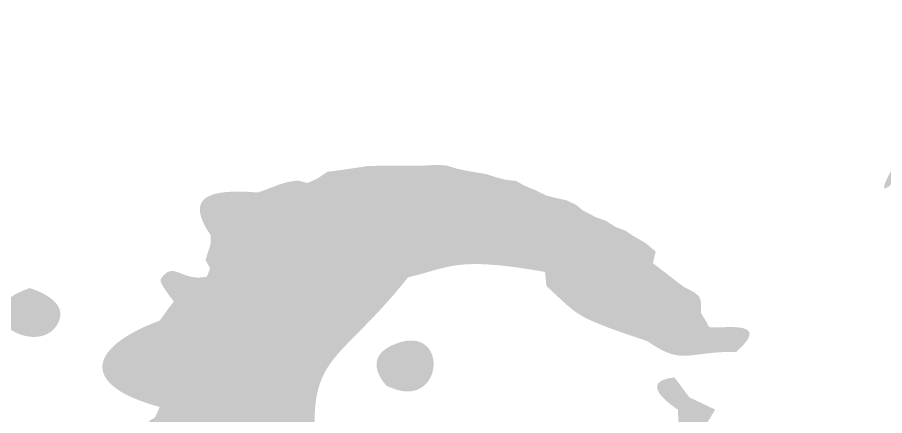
# Model space of a CAD drawing. Header units: millimetres. Extents: x 1807 to 1938, y 68 to 154.
# Drawn here: x 1920.59 to 1931.88, y 145.86 to 151.04 of the extents above; entities that cross this region are included whole.
import ezdxf

# ---------------------------------------------------------------- set-up
doc = ezdxf.new("R2010")
doc.units = ezdxf.units.MM

msp = doc.modelspace()

# ---------------------------------------------------------------- hatches: boundary and pattern name
at = {"true_color": 0x080808, "transparency": 33554687}
h = msp.add_hatch(color=18, dxfattribs=at)
edge = h.paths.add_edge_path(flags=0)
edge.add_spline(control_points=[(1933.266, 151.035), (1933.6, 150.851), (1933.516, 150.807), (1933.543, 150.793), (1933.609, 150.367), (1933.354, 150.46), (1933.071, 150.118), (1930.281, 146.74), (1933.221, 150.971), (1933.266, 151.035)], knot_values=[0, 0, 0, 0, 1, 1, 1, 2, 2, 2, 3, 3, 3, 3], degree=3, periodic=1)
h = msp.add_hatch(color=18, dxfattribs=at)
edge = h.paths.add_edge_path(flags=0)
edge.add_spline(control_points=[(1924.252, 148.301), (1924.252, 148.301), (1923.92, 147.917), (1923.92, 147.917), (1923.557, 147.499), (1923.956, 147.209), (1923.342, 147.122), (1922.885, 147.056), (1922.897, 147.159), (1922.447, 147.094), (1922.447, 147.094), (1922.564, 147.258), (1922.564, 147.258), (1922.564, 147.258), (1922.629, 147.34), (1922.629, 147.34), (1922.432, 147.595), (1922.448, 147.618), (1922.464, 147.641), (1922.633, 147.88), (1922.73, 147.59), (1923.058, 147.664), (1923.058, 147.664), (1923.102, 147.772), (1923.102, 147.772), (1923.102, 147.772), (1923.041, 147.88), (1923.041, 147.88), (1923.041, 147.88), (1923.11, 148.096), (1923.11, 148.096), (1923.11, 148.096), (1923.107, 148.203), (1923.107, 148.203), (1922.777, 148.688), (1923.049, 148.813), (1923.723, 148.758), (1923.723, 148.758), (1923.852, 148.804), (1923.852, 148.804), (1923.852, 148.804), (1923.981, 148.855), (1923.981, 148.855), (1923.981, 148.855), (1924.111, 148.895), (1924.111, 148.895), (1924.111, 148.895), (1924.24, 148.914), (1924.24, 148.914), (1924.24, 148.914), (1924.369, 148.881), (1924.369, 148.881), (1924.369, 148.881), (1924.498, 148.94), (1924.498, 148.94), (1924.498, 148.94), (1924.627, 149.027), (1924.627, 149.027), (1924.627, 149.027), (1924.757, 149.044), (1924.757, 149.044), (1924.757, 149.044), (1924.886, 149.062), (1924.886, 149.062), (1924.886, 149.062), (1925.015, 149.081), (1925.015, 149.081), (1925.015, 149.081), (1925.144, 149.102), (1925.144, 149.102), (1925.144, 149.102), (1925.274, 149.105), (1925.274, 149.105), (1925.274, 149.105), (1925.791, 149.105), (1925.791, 149.105), (1925.791, 149.105), (1925.92, 149.11), (1925.92, 149.11), (1925.92, 149.11), (1926.05, 149.118), (1926.05, 149.118), (1926.05, 149.118), (1926.179, 149.108), (1926.179, 149.108), (1926.179, 149.108), (1926.308, 149.069), (1926.308, 149.069), (1926.308, 149.069), (1926.438, 149.04), (1926.438, 149.04), (1926.438, 149.04), (1926.567, 149.019), (1926.567, 149.019), (1926.567, 149.019), (1926.697, 148.997), (1926.697, 148.997), (1926.697, 148.997), (1926.826, 148.954), (1926.826, 148.954), (1926.826, 148.954), (1926.956, 148.922), (1926.956, 148.922), (1926.956, 148.922), (1927.085, 148.907), (1927.085, 148.907), (1927.085, 148.907), (1927.182, 148.851), (1927.182, 148.851), (1927.182, 148.851), (1927.344, 148.782), (1927.344, 148.782), (1927.344, 148.782), (1927.474, 148.72), (1927.474, 148.72), (1927.474, 148.72), (1927.603, 148.686), (1927.603, 148.686), (1927.603, 148.686), (1927.732, 148.659), (1927.732, 148.659), (1927.732, 148.659), (1927.862, 148.598), (1927.862, 148.598), (1927.862, 148.598), (1927.947, 148.527), (1927.947, 148.527), (1927.947, 148.527), (1928.121, 148.436), (1928.121, 148.436), (1928.121, 148.436), (1928.251, 148.391), (1928.251, 148.391), (1928.251, 148.391), (1928.373, 148.311), (1928.373, 148.311), (1928.373, 148.311), (1928.51, 148.26), (1928.51, 148.26), (1928.51, 148.26), (1928.591, 148.203), (1928.591, 148.203), (1928.591, 148.203), (1928.769, 148.099), (1928.769, 148.099), (1928.769, 148.099), (1928.899, 147.991), (1928.899, 147.991), (1928.899, 147.991), (1928.863, 147.838), (1928.863, 147.838), (1927.153, 148.203), (1927.155, 148.889), (1924.761, 148.733), (1924.714, 148.73), (1924.778, 148.632), (1924.241, 148.502), (1924.223, 148.498), (1924.241, 148.502), (1924.252, 148.301)], knot_values=[0, 0, 0, 0, 1, 1, 1, 2, 2, 2, 3, 3, 3, 4, 4, 4, 5, 5, 5, 6, 6, 6, 7, 7, 7, 8, 8, 8, 9, 9, 9, 10, 10, 10, 11, 11, 11, 12, 12, 12, 13, 13, 13, 14, 14, 14, 15, 15, 15, 16, 16, 16, 17, 17, 17, 18, 18, 18, 19, 19, 19, 20, 20, 20, 21, 21, 21, 22, 22, 22, 23, 23, 23, 24, 24, 24, 25, 25, 25, 26, 26, 26, 27, 27, 27, 28, 28, 28, 29, 29, 29, 30, 30, 30, 31, 31, 31, 32, 32, 32, 33, 33, 33, 34, 34, 34, 35, 35, 35, 36, 36, 36, 37, 37, 37, 38, 38, 38, 39, 39, 39, 40, 40, 40, 41, 41, 41, 42, 42, 42, 43, 43, 43, 44, 44, 44, 45, 45, 45, 46, 46, 46, 47, 47, 47, 48, 48, 48, 49, 49, 49, 50, 50, 50, 51, 51, 51, 52, 52, 52, 53, 53, 53, 53], degree=3, periodic=1)
h = msp.add_hatch(color=18, dxfattribs=at)
edge = h.paths.add_edge_path(flags=0)
edge.add_spline(control_points=[(1924.252, 148.301), (1924.241, 148.502), (1924.223, 148.498), (1924.241, 148.502), (1924.778, 148.632), (1924.714, 148.73), (1924.761, 148.733), (1927.155, 148.889), (1927.153, 148.203), (1928.863, 147.838), (1928.863, 147.838), (1929.26, 147.534), (1929.26, 147.534), (1929.291, 147.34), (1929.46, 147.214), (1929.487, 147.193), (1929.543, 147.094), (1929.542, 147.118), (1929.586, 147.017), (1929.614, 146.953), (1930.484, 147.157), (1929.946, 146.685), (1929.323, 146.698), (1929.26, 146.495), (1928.794, 146.823), (1928.794, 146.823), (1928.38, 146.965), (1928.38, 146.965), (1928.583, 147.154), (1928.521, 147.162), (1928.445, 147.396), (1928.631, 147.528), (1928.686, 147.557), (1928.512, 147.709), (1928.512, 147.709), (1928.382, 147.748), (1928.382, 147.748), (1928.162, 147.607), (1928.183, 147.581), (1927.894, 147.592), (1927.894, 147.592), (1927.459, 147.725), (1927.459, 147.725), (1926.277, 147.937), (1926.199, 147.772), (1925.678, 147.656), (1925.678, 147.656), (1925.529, 147.772), (1925.529, 147.772), (1925.529, 147.772), (1925.593, 147.88), (1925.593, 147.88), (1926.643, 148.299), (1925.26, 148.559), (1924.252, 148.301)], knot_values=[0, 0, 0, 0, 1, 1, 1, 2, 2, 2, 3, 3, 3, 4, 4, 4, 5, 5, 5, 6, 6, 6, 7, 7, 7, 8, 8, 8, 9, 9, 9, 10, 10, 10, 11, 11, 11, 12, 12, 12, 13, 13, 13, 14, 14, 14, 15, 15, 15, 16, 16, 16, 17, 17, 17, 18, 18, 18, 18], degree=3, periodic=1)
h = msp.add_hatch(color=18, dxfattribs=at)
edge = h.paths.add_edge_path(flags=0)
edge.add_spline(control_points=[(1924.252, 148.301), (1925.26, 148.559), (1926.643, 148.299), (1925.593, 147.88), (1925.593, 147.88), (1925.529, 147.772), (1925.529, 147.772), (1925.529, 147.772), (1925.678, 147.656), (1925.678, 147.656), (1924.792, 146.547), (1924.388, 146.653), (1924.471, 145.511), (1924.471, 145.511), (1924.422, 145.298), (1924.422, 145.298), (1924.062, 144.961), (1923.926, 144.99), (1923.996, 144.535), (1923.996, 144.535), (1924.086, 144.232), (1924.086, 144.232), (1923.771, 143.914), (1923.301, 144.314), (1923.253, 144.354), (1923.253, 144.354), (1923.103, 144.859), (1923.103, 144.859), (1923.045, 145.452), (1922.907, 145.505), (1923.403, 145.942), (1923.5, 146.055), (1923.483, 146.048), (1923.582, 146.152), (1924.217, 146.827), (1923.227, 146.007), (1922.447, 145.969), (1921.427, 146.243), (1921.473, 146.728), (1922.447, 147.094), (1922.897, 147.159), (1922.885, 147.056), (1923.342, 147.122), (1923.956, 147.209), (1923.557, 147.499), (1923.92, 147.917), (1923.92, 147.917), (1924.252, 148.301), (1924.252, 148.301)], knot_values=[0, 0, 0, 0, 1, 1, 1, 2, 2, 2, 3, 3, 3, 4, 4, 4, 5, 5, 5, 6, 6, 6, 7, 7, 7, 8, 8, 8, 9, 9, 9, 10, 10, 10, 11, 11, 11, 12, 12, 12, 13, 13, 13, 14, 14, 14, 15, 15, 15, 16, 16, 16, 16], degree=3, periodic=1)
h = msp.add_hatch(color=18, dxfattribs=at)
edge = h.paths.add_edge_path(flags=0)
edge.add_spline(control_points=[(1927.894, 147.592), (1928.183, 147.581), (1928.162, 147.607), (1928.382, 147.748), (1928.382, 147.748), (1928.512, 147.709), (1928.512, 147.709), (1928.686, 147.557), (1928.631, 147.528), (1928.445, 147.396), (1928.115, 147.343), (1928.147, 147.427), (1927.894, 147.592)], knot_values=[0, 0, 0, 0, 1, 1, 1, 2, 2, 2, 3, 3, 3, 4, 4, 4, 4], degree=3, periodic=1)
h = msp.add_hatch(color=18, dxfattribs=at)
edge = h.paths.add_edge_path(flags=0)
edge.add_spline(control_points=[(1927.459, 147.725), (1927.459, 147.725), (1927.894, 147.592), (1927.894, 147.592), (1928.147, 147.427), (1928.115, 147.343), (1928.445, 147.396), (1928.521, 147.162), (1928.583, 147.154), (1928.38, 146.965), (1927.836, 147.167), (1927.869, 147.184), (1927.477, 147.542), (1927.477, 147.542), (1927.459, 147.725), (1927.459, 147.725)], knot_values=[0, 0, 0, 0, 1, 1, 1, 2, 2, 2, 3, 3, 3, 4, 4, 4, 5, 5, 5, 5], degree=3, periodic=1)
h = msp.add_hatch(color=18, dxfattribs=at)
edge = h.paths.add_edge_path(flags=0)
edge.add_spline(control_points=[(1920.754, 147.515), (1920.805, 147.499), (1921.306, 147.345), (1921.107, 147.032), (1920.83, 146.596), (1919.836, 147.206), (1920.754, 147.515)], knot_values=[0, 0, 0, 0, 1, 1, 1, 2, 2, 2, 2], degree=3, periodic=1)
h = msp.add_hatch(color=18, dxfattribs=at)
edge = h.paths.add_edge_path(flags=0)
edge.add_spline(control_points=[(1929.26, 147.534), (1929.49, 147.418), (1929.499, 147.412), (1929.487, 147.193), (1929.46, 147.214), (1929.291, 147.34), (1929.26, 147.534)], knot_values=[0, 0, 0, 0, 1, 1, 1, 2, 2, 2, 2], degree=3, periodic=1)
h = msp.add_hatch(color=18, dxfattribs=at)
edge = h.paths.add_edge_path(flags=0)
edge.add_spline(control_points=[(1925.396, 146.246), (1925.363, 146.282), (1925.047, 146.629), (1925.54, 146.8), (1926.233, 147.042), (1926.136, 145.871), (1925.396, 146.246)], knot_values=[0, 0, 0, 0, 1, 1, 1, 2, 2, 2, 2], degree=3, periodic=1)
h = msp.add_hatch(color=18, dxfattribs=at)
edge = h.paths.add_edge_path(flags=0)
edge.add_spline(control_points=[(1922.447, 145.969), (1923.227, 146.007), (1924.217, 146.827), (1923.582, 146.152), (1923.483, 146.048), (1923.5, 146.055), (1923.403, 145.942), (1922.907, 145.505), (1923.045, 145.452), (1923.103, 144.859), (1923.024, 144.807), (1923.03, 144.815), (1922.611, 144.61), (1921.982, 145.64), (1922.279, 145.781), (1922.382, 145.83), (1922.382, 145.83), (1922.447, 145.969), (1922.447, 145.969)], knot_values=[0, 0, 0, 0, 1, 1, 1, 2, 2, 2, 3, 3, 3, 4, 4, 4, 5, 5, 5, 6, 6, 6, 6], degree=3, periodic=1)
h = msp.add_hatch(color=18, dxfattribs=at)
edge = h.paths.add_edge_path(flags=0)
edge.add_spline(control_points=[(1929.336, 146.095), (1929.336, 146.095), (1929.188, 145.936), (1929.188, 145.936), (1929.156, 145.956), (1928.624, 146.296), (1929.142, 146.354), (1929.144, 146.354), (1929.143, 146.354), (1929.336, 146.095)], knot_values=[0, 0, 0, 0, 1, 1, 1, 2, 2, 2, 3, 3, 3, 3], degree=3, periodic=1)
h = msp.add_hatch(color=18, dxfattribs=at)
edge = h.paths.add_edge_path(flags=0)
edge.add_spline(control_points=[(1929.336, 146.095), (1929.673, 145.936), (1929.671, 145.936), (1929.673, 145.936), (1929.563, 145.759), (1929.588, 145.755), (1929.398, 145.642), (1929.398, 145.642), (1929.196, 145.735), (1929.196, 145.735), (1929.196, 145.735), (1929.188, 145.936), (1929.188, 145.936), (1929.188, 145.936), (1929.336, 146.095), (1929.336, 146.095)], knot_values=[0, 0, 0, 0, 1, 1, 1, 2, 2, 2, 3, 3, 3, 4, 4, 4, 5, 5, 5, 5], degree=3, periodic=1)

doc.saveas('drawing.dxf')
